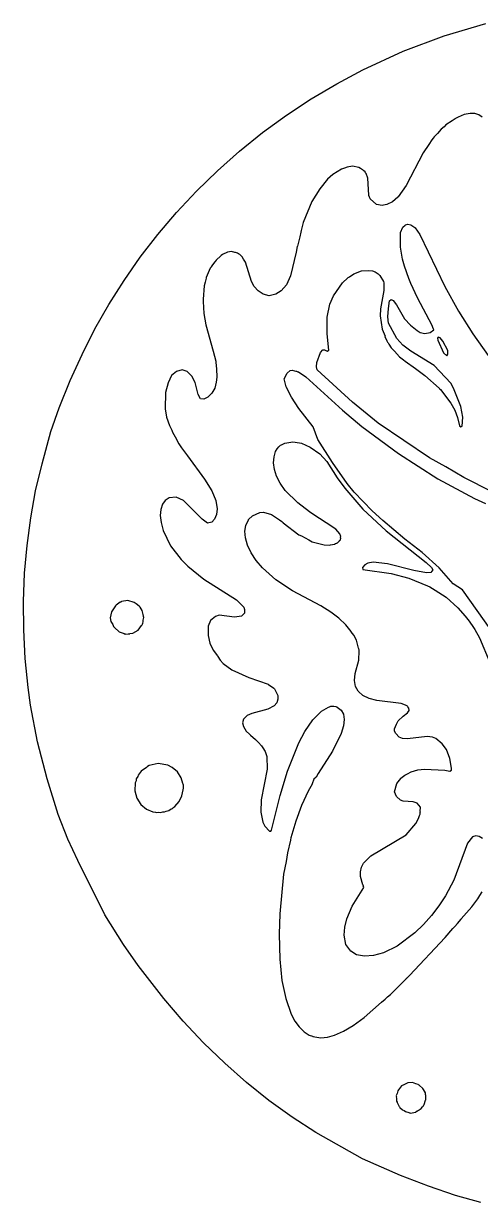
# Model space of a CAD drawing. Header units: millimetres. Extents: x 8 to 291, y 11 to 293.
# Drawn here: x 7.7 to 113.7, y 15 to 288.8 of the extents above; entities that cross this region are included whole.
import ezdxf

# ---------------------------------------------------------------- set-up
doc = ezdxf.new("R2010")
doc.units = ezdxf.units.MM
doc.layers.add('CUT', color=7, linetype='CONTINUOUS')

msp = doc.modelspace()

# ---------------------------------------------------------------- linework, layer by layer
at = {"layer": 'CUT'}
for points in [[(113.8076, 15.0334), (107.9596, 16.665), (101.6927, 18.7847), (95.2223, 21.2806), (86.3542, 25.1922), (75.573, 31.2433), (70.0469, 34.8244), (64.6613, 38.7026), (59.4303, 42.8881), (54.3981, 47.3373), (49.4921, 52.089), (44.7853, 57.1041), (40.2658, 62.3617), (34.2975, 70.0225), (30.8814, 74.8855), (26.6078, 81.8339), (20.2672, 94.422), (18.0199, 99.3484), (15.7719, 105.1392), (13.1576, 113.4137), (10.9754, 121.9886), (9.3446, 130.4796), (8.79, 134.6058), (8.1132, 141.3098), (7.7436, 147.9555), (7.7123, 154.5731), (7.9592, 161.1146), (8.5115, 167.5884), (9.3756, 173.9772), (10.5108, 180.2666), (11.9904, 186.4958), (14.0526, 194.0663), (15.9919, 199.5452), (18.5105, 205.8418), (21.2797, 211.935), (24.2634, 217.8417), (27.505, 223.5528), (31.0427, 229.0895), (34.7981, 234.4755), (38.8901, 239.7668), (43.2167, 244.8913), (47.8323, 249.8461), (52.7074, 254.5978), (57.8008, 259.1389), (63.1699, 263.4283), (68.7102, 267.4906), (74.4645, 271.275), (80.4024, 274.7819), (86.4678, 278.0139), (95.797, 282.3102), (105.3054, 285.8809), (114.9644, 288.7508)], [(114.1238, 266.992), (113.3553, 267.576), (112.4625, 267.8401), (111.3774, 267.8695), (109.9923, 267.6008), (108.5411, 267.0397), (107.9969, 266.69), (107.894, 266.6431), (107.2128, 266.1863), (105.7219, 265.2285), (105.3128, 264.8103), (104.6499, 264.2206), (103.7944, 263.2579), (103.0176, 262.4638), (102.7704, 262.1057), (102.49, 261.7903), (101.7565, 260.6371), (100.4273, 258.7119), (96.4978, 251.1601), (94.6668, 248.5482), (94.5834, 248.4478), (93.3039, 247.3642), (92.0328, 246.7455), (91.2697, 246.561), (90.9266, 246.4948), (89.6261, 246.7687), (88.1713, 248.0892), (87.8921, 248.6914), (87.8805, 248.7165), (87.88, 248.7174), (87.8153, 248.934), (87.6413, 252.8888), (87.229, 253.9575), (87.0945, 254.1039), (86.996, 254.3066), (86.6449, 254.5929), (86.532, 254.7158), (86.3724, 254.8152), (86.1774, 254.9742), (85.9017, 255.1084), (85.5405, 255.3334), (84.0673, 255.609), (82.8301, 255.4251), (82.2112, 255.1846), (81.9424, 255.1208), (81.7339, 254.9992), (81.5293, 254.9196), (79.4989, 253.6952), (78.2411, 252.5912), (76.4544, 250.3776), (74.623, 247.4747), (72.6138, 242.5358), (72.175, 240.7226), (72.0404, 240.2969), (71.8068, 239.2013), (71.298, 237.0989), (71.218, 236.9859), (70.9502, 235.6618), (69.6307, 230.2098), (68.7229, 228.0882), (67.5196, 226.7301), (66.2649, 225.9487), (64.7343, 225.567), (64.7279, 225.5658), (64.7253, 225.5654), (64.7226, 225.5649), (64.7099, 225.5626), (63.2822, 225.9416), (62.188, 226.6995), (61.2633, 227.6659), (60.6068, 228.8276), (59.1839, 233.3857), (58.7353, 234.0131), (58.4172, 234.6068), (57.8919, 235.1356), (57.6177, 235.2531), (57.3669, 235.4378), (56.894, 235.5631), (56.8071, 235.6003), (56.7294, 235.6067), (55.9366, 235.8167), (55.0033, 235.6867), (53.8514, 235.1269), (53.6001, 234.8864), (53.5182, 234.8455), (52.3727, 233.7885), (52.1828, 233.5304), (52.072, 233.4243), (51.57, 232.6976), (51.2632, 232.2806), (51.2343, 232.2114), (51.0469, 231.9401), (50.1261, 229.778), (50.1091, 229.7653), (50.0891, 229.6911), (50.0572, 229.6163), (49.8212, 228.6983), (49.5867, 227.8295), (49.4024, 224.7569), (49.4082, 224.6291), (49.3974, 224.4693), (49.4287, 224.1829), (49.556, 221.4077), (50.0476, 218.8267), (51.7452, 212.6644), (52.3198, 210.3502), (52.3261, 210.2792), (52.3316, 210.2158), (52.3475, 210.0334), (52.4729, 208.5992), (52.566, 206.6192), (52.4423, 205.4546), (52.0919, 204.0782), (51.3924, 202.9208), (50.457, 201.9895), (49.5786, 201.5098), (48.7779, 201.6217), (48.2583, 202.609), (47.5563, 205.3891), (46.7282, 206.9103), (45.6625, 207.9543), (44.4923, 208.3156), (43.2001, 208.0045), (42.076, 207.0244), (41.2355, 205.3681), (40.667, 203.0766), (40.5484, 199.3081), (40.9179, 197.3781), (41.5573, 195.4074), (42.0872, 194.3786), (42.2852, 193.863), (42.9167, 192.7682), (43.751, 191.1486), (44.2338, 190.4852), (44.3606, 190.2654), (45.7835, 188.3558), (49.7253, 182.9395), (51.3924, 180.2548), (52.3317, 178.0393), (52.6532, 176.0653), (52.491, 174.7954), (52.0572, 173.7149), (51.4246, 172.9635), (50.416, 172.7141), (49.1409, 173.7168), (44.8103, 177.9833), (43.1248, 178.767), (41.4637, 178.6146), (40.5345, 177.9912), (39.9401, 177.1392), (39.5643, 175.953), (39.4445, 174.5222), (39.6199, 172.8977), (40.1178, 171.0288), (41.8475, 167.5186), (44.2922, 164.35), (45.8475, 162.7927), (49.5663, 159.7807), (57.1388, 154.9679), (58.8181, 153.2348), (59.0145, 152.7088), (58.9487, 151.8628), (58.2831, 151.1823), (56.6619, 150.9272), (53.0834, 151.3622), (52.2739, 151.0596), (51.1065, 150.1747), (50.5907, 148.8375), (50.5619, 146.667), (50.961, 144.9161), (51.743, 143.2734), (52.7418, 141.9378), (52.7823, 141.7961), (53.3661, 140.905), (54.0728, 140.1676), (56.07, 138.7235), (59.9722, 136.8799), (64.4582, 135.3743), (64.5583, 135.3118), (65.7796, 134.4303), (65.9673, 134.2474), (66.75, 132.7241), (66.7554, 131.8484), (66.4727, 131.0141), (65.8676, 130.3466), (64.4234, 129.5495), (60.6722, 128.5443), (59.6124, 128.0773), (58.7471, 127.2438), (58.5561, 126.4269), (58.7524, 125.5346), (59.3884, 124.4826), (60.142, 123.7941), (60.4043, 123.5026), (61.5707, 122.489), (62.2718, 121.8485), (62.9445, 121.0511), (63.2684, 120.5923), (63.7573, 119.7606), (64.1705, 118.5521), (64.2642, 115.6657), (62.8564, 108.4792), (62.762, 105.6433), (63.2561, 103.3409), (63.7076, 102.4233), (64.762, 101.2103), (65.0638, 101.2061), (65.2909, 101.4553), (67.235, 109.5529), (68.9901, 115.1889), (71.6186, 121.7148), (72.9676, 124.3621), (74.8539, 127.1033), (76.8743, 129.1294), (78.5022, 130.0436), (78.7407, 130.1253), (78.8358, 130.1578), (78.9005, 130.18), (79.0338, 130.2256), (79.6828, 130.2982), (80.1709, 130.1702), (80.3404, 130.1142), (80.4474, 130.0789), (80.4901, 130.0648), (80.5116, 130.0577), (81.3934, 129.3655), (81.9547, 128.3763), (82.1506, 127.1325), (81.9564, 125.6605), (81.4509, 123.9375), (79.3945, 119.8252), (76.0632, 114.6101), (75.6012, 113.7956), (75.0588, 113.3436), (74.6593, 112.2375), (74.6688, 112.152), (73.7468, 110.5267), (72.2368, 107.1977), (70.8997, 103.5813), (69.7593, 99.6681), (69.6707, 99.2314), (69.6379, 99.1217), (68.9638, 96.1779), (68.6441, 94.1718), (68.0474, 91.2307), (67.1572, 82.063), (67.0339, 77.3238), (67.1877, 71.531), (67.6791, 66.5972), (68.5667, 62.3504), (69.8207, 58.7813), (70.691, 57.1033), (71.6673, 55.77), (72.7996, 54.6445), (73.9836, 53.897), (74.768, 53.6327), (74.8783, 53.5677), (75.0276, 53.5453), (75.3298, 53.4435), (76.6924, 53.2716), (78.2179, 53.3909), (79.873, 53.8417), (81.9251, 54.7619), (84.2077, 56.103), (86.7397, 57.9349), (90.7679, 61.5001), (91.6253, 62.2102), (92.1622, 62.7342), (92.8525, 63.3451), (96.5746, 67.0362), (96.6201, 67.0843), (96.7286, 67.1902), (97.2538, 67.7547), (105.5664, 76.5497), (107.3686, 78.6283), (107.776, 79.0663), (108.4169, 79.8355), (109.2787, 80.8012), (109.2909, 80.8453), (111.7593, 83.6922), (113.1166, 85.5126), (113.6111, 86.3179), (114.1648, 87.1314)], [(116.4524, 180.0437), (109.8712, 183.3648), (105.7318, 185.8654), (101.9162, 187.8979), (90.0268, 195.947), (84.049, 200.8147), (75.8775, 208.3335), (75.7108, 209.0303), (75.7778, 210.032), (76.6237, 212.3783), (77.1747, 212.9723), (77.5478, 213.0043), (78.1844, 212.6569), (78.5848, 212.9573), (78.1676, 216.7303), (78.1981, 220.6125), (78.8172, 223.6023), (79.6148, 225.5167), (81.7084, 228.5463), (81.7667, 228.6139), (81.7829, 228.6327), (81.7944, 228.646), (81.8134, 228.6681), (82.8718, 229.6257), (82.9551, 229.6888), (82.9725, 229.7019), (83.0613, 229.7692), (83.3411, 229.981), (84.3381, 230.6244), (86.1353, 231.3045), (87.6812, 231.4491), (88.7028, 231.3247), (89.3406, 231.1072), (89.9713, 230.6444), (90.3866, 230.2412), (91.2276, 228.8632), (91.3319, 228.5274), (91.3357, 226.7824), (90.5741, 222.5136), (90.4804, 220.892), (90.9103, 217.7803), (91.5997, 216.1503), (91.5626, 216.0542), (92.0445, 215.0988), (92.1312, 214.8938), (92.2076, 214.7753), (92.3032, 214.5857), (92.5231, 214.2863), (93.034, 213.4941), (93.3923, 213.1022), (93.5421, 212.8982), (93.7914, 212.6657), (94.9464, 211.4023), (95.9046, 210.6946), (96.2578, 210.3652), (98.6915, 208.6365), (100.8244, 207.0613), (104.1471, 204.0871), (104.2332, 203.9948), (104.2426, 203.9848), (104.2672, 203.9584), (104.4637, 203.7481), (106.8715, 200.6442), (107.7772, 198.9638), (108.4434, 197.287), (108.873, 195.3199), (109.1809, 195.13), (109.5342, 195.3058), (109.63, 197.3782), (109.1795, 199.806), (107.5225, 204.1311), (106.8642, 205.2296), (102.9999, 209.3967), (97.6036, 212.6508), (95.7361, 214.0762), (94.3254, 215.6204), (92.4332, 219.198), (92.2404, 220.6746), (92.3965, 222.6098), (92.6768, 224.3759), (93.0215, 224.7195), (93.5127, 224.481), (94.2778, 223.4681), (96.0992, 220.2323), (97.5187, 218.6951), (99.0322, 217.4774), (99.7956, 217.0396), (100.822, 216.7967), (102.0857, 217.0278), (102.8919, 217.6158), (102.7051, 218.1612), (102.7079, 218.1706), (102.6966, 218.1861), (102.5443, 218.6306), (99.1166, 225.0579), (97.6053, 228.3877), (97.1322, 229.5651), (96.1052, 232.4003), (95.6229, 234.062), (95.1589, 236.8305), (95.2259, 240.2269), (95.7574, 241.4757), (96.2397, 241.9613), (96.2524, 241.9726), (96.3357, 242.0078), (96.871, 242.2036), (97.5837, 242.0406), (98.5234, 241.44), (98.5826, 241.3606), (99.671, 239.811), (105.5141, 227.7038), (108.6434, 221.9676), (111.9482, 216.6738), (115.5018, 211.6491)], [(119.3804, 143.4553), (109.5812, 157.2452), (107.4032, 158.6563), (104.173, 162.4064), (100.251, 165.9575), (96.1849, 169.0446), (91.0762, 173.3536), (88.6424, 175.603), (84.4171, 179.9844), (82.8114, 181.9621), (79.4022, 186.8456), (76.0195, 192.1651), (74.9003, 195.104), (71.6053, 199.3407), (69.8735, 201.9989), (68.6817, 204.4174), (68.2129, 206.2694), (68.865, 207.5832), (69.5884, 208.1677), (70.0449, 208.2909), (70.5804, 208.1421), (70.8707, 208.0615), (71.0321, 208.0166), (71.3948, 207.9159), (71.5248, 207.8678), (73.1845, 206.7513), (81.7571, 198.9776), (86.2431, 195.1983), (94.7235, 188.8994), (103.8492, 183.0307), (112.3604, 178.4525), (114.9107, 177.3156)], [(114.1873, 99.5372), (113.4894, 100.0196), (112.704, 100.1647), (111.8761, 99.9552), (110.7274, 98.4519), (107.5798, 89.8274), (105.6636, 86.2073), (104.1213, 83.8612), (102.3577, 81.631), (100.5093, 79.5353), (98.5071, 77.6264), (94.385, 74.5319), (91.2131, 72.9617), (88.9289, 72.3647), (86.8059, 72.2066), (84.9976, 72.5599), (83.6623, 73.3793), (82.5006, 74.917), (82.1316, 77.1017), (82.2597, 78.9795), (82.6992, 80.9135), (83.967, 83.8497), (86.6636, 88.1483), (86.545, 88.5548), (86.5717, 88.6434), (86.4827, 88.7683), (85.9207, 90.6941), (85.8801, 91.7895), (86.1397, 92.8616), (86.6352, 93.8261), (88.3289, 95.4777), (96.4749, 100.3772), (98.7794, 103.0503), (99.3939, 104.1565), (99.5841, 104.8749), (99.7432, 105.1979), (99.7684, 105.6146), (99.7973, 105.7062), (99.7797, 105.8018), (99.8388, 106.7793), (99.0339, 107.741), (98.1643, 108.0672), (95.8141, 108.232), (95.2083, 108.4468), (94.241, 109.2646), (93.7764, 110.3818), (94.3611, 112.3167), (95.2442, 113.4793), (95.3077, 113.5352), (96.2102, 114.2123), (96.3058, 114.2731), (96.3445, 114.2977), (96.5462, 114.4259), (96.7985, 114.5864), (97.6643, 115.0283), (97.6813, 115.0332), (99.2096, 115.4637), (100.7459, 115.6481), (105.4838, 115.4272), (106.6607, 115.1818), (107.0041, 115.3877), (107.0466, 115.8444), (106.622, 118.1302), (105.9047, 120.2197), (104.8853, 121.533), (103.4284, 122.7211), (102.5976, 123.0936), (101.3903, 123.1814), (96.8138, 122.6612), (95.6302, 122.7208), (94.8896, 123.0896), (94.1124, 123.8991), (93.8212, 124.4825), (93.8094, 124.9837), (94.2306, 126.1043), (94.6608, 126.8204), (95.7764, 127.9558), (96.8277, 128.7467), (97.2023, 129.2403), (97.1554, 129.8127), (96.8652, 130.1292), (96.8333, 130.175), (96.8171, 130.1816), (96.7049, 130.3039), (95.3508, 130.9047), (89.6735, 131.5695), (87.8894, 132.0349), (86.4709, 132.7383), (85.4672, 133.6501), (85.3851, 133.7627), (84.783, 134.8533), (84.5282, 136.2327), (84.6543, 137.8379), (85.4871, 140.9106), (85.5302, 141.8538), (85.6032, 142.1492), (85.5732, 142.7956), (85.5968, 143.3117), (85.5399, 143.513), (85.5371, 143.5727), (85.4689, 143.7645), (84.9527, 145.591), (84.3539, 146.7658), (83.7692, 147.5056), (83.758, 147.5247), (83.7228, 147.5643), (82.4894, 149.1251), (80.8575, 150.6966), (79.0202, 152.1049), (76.6994, 153.5395), (70.1558, 157.0419), (66.242, 159.5998), (63.1863, 162.3461), (61.7246, 164.0819), (60.5453, 165.8996), (59.7153, 167.6537), (59.2136, 169.3187), (59.0873, 170.9016), (59.2952, 172.242), (59.2957, 172.2437), (59.2969, 172.2479), (59.2976, 172.2504), (59.3379, 172.3902), (59.8771, 173.5289), (59.905, 173.5765), (60.865, 174.4803), (62.5449, 175.2166), (63.4293, 175.2773), (65.2191, 174.7257), (67.0863, 173.5171), (67.6142, 173.1263), (67.919, 172.9005), (67.9553, 172.8736), (67.9718, 172.8615), (71.5886, 170.0696), (72.1797, 169.7713), (72.1798, 169.7712), (72.1805, 169.7709), (73.9411, 168.8821), (73.9219, 168.8659), (74.69, 168.405), (76.8429, 167.9), (77.4507, 167.7298), (78.7334, 167.6652), (78.9594, 167.7251), (79.8521, 167.8827), (80.0926, 168.0255), (80.4188, 168.1119), (80.4883, 168.1773), (80.5842, 168.2019), (81.0397, 168.6316), (81.0624, 168.7169), (81.2347, 168.8789), (81.2545, 169.1004), (81.348, 169.2077), (81.2991, 169.5999), (81.3069, 169.6864), (81.1128, 170.2588), (80.1592, 171.3667), (79.316, 171.9226), (79.2235, 172.0018), (75.0836, 174.7127), (74.1047, 175.358), (71.3651, 177.4595), (68.4581, 180.3623), (67.277, 182.0243), (66.4465, 183.6262), (65.9437, 185.1984), (65.7546, 186.7711), (65.8465, 188.1746), (66.1696, 189.378), (66.5343, 189.9747), (66.9512, 190.4991), (67.3437, 190.8495), (67.5396, 190.9712), (68.375, 191.3164), (70.1729, 191.6589), (71.7626, 191.399), (72.1994, 191.3016), (74.1939, 190.394), (76.4911, 188.8389), (78.1116, 187.0938), (80.4799, 183.3128), (82.2682, 180.8457), (86.4788, 175.9944), (91.855, 170.9866), (101.1336, 163.6432), (102.4015, 162.4372), (102.6758, 161.8953), (102.204, 161.2795), (101.2239, 161.2557), (98.2831, 161.7764), (92.1727, 163.2812), (88.8229, 163.6763), (87.5945, 163.4895), (86.9326, 163.112), (86.3419, 162.4696), (86.4376, 162.0089), (93.0336, 161.0539), (97.1589, 159.9537), (101.4982, 158.1975), (101.9746, 157.955), (103.242, 157.2255), (105.7543, 155.5307), (108.5196, 153.0726), (110.2309, 151.1391), (111.1387, 150.0184), (111.6152, 149.3011), (111.6513, 149.2468), (111.7981, 149.0259), (112.4411, 148.0581), (113.5057, 146.0882), (115.9173, 140.3606)]]:
    msp.add_lwpolyline(points, dxfattribs=at)
for points in [[(106.1844, 211.9748), (106.1537, 212.8351), (105.0475, 215.0474), (104.4023, 215.7848), (103.9721, 215.9077), (103.7878, 215.7234), (103.88, 215.2318), (105.2012, 212.3128), (105.9386, 211.6368)], [(35.3175, 149.2841), (35.3733, 149.5607), (35.4712, 149.8196), (35.5029, 150.2029), (35.6377, 150.8712), (35.5781, 151.1125), (35.581, 151.1466), (35.4648, 151.5713), (35.2497, 152.4423), (34.7401, 153.2121), (34.7353, 153.2161), (34.5612, 153.4801), (33.805, 153.9837), (33.3843, 154.3309), (31.9248, 154.7921), (30.4645, 154.5341), (30.2879, 154.4127), (30.1599, 154.3995), (29.2251, 153.7349), (29.1577, 153.636), (29.0582, 153.5677), (28.0918, 152.1613), (27.833, 150.771), (27.9903, 149.9305), (28.4053, 149.1935), (28.5455, 148.7492), (28.7584, 148.5664), (28.791, 148.5086), (29.9163, 147.4857), (31.0522, 147.1122), (31.309, 147.014), (31.3441, 147.0163), (31.4438, 146.9835), (31.9551, 147.0461), (32.2177, 147.037), (32.3249, 147.0807), (32.37, 147.0836), (32.4046, 147.1012), (33.0539, 147.1808), (34.3281, 147.9166), (35.083, 148.9599), (35.2143, 149.14), (35.2154, 149.143)], [(42.0035, 106.4281), (42.2446, 106.5345), (42.3907, 106.6719), (42.8242, 106.9448), (43.8426, 108.1025), (44.4726, 109.4034), (44.7643, 110.8111), (44.7624, 110.86), (44.8577, 111.2249), (44.7915, 111.9276), (44.7121, 112.1474), (44.7071, 112.2751), (44.2793, 113.636), (43.419, 114.999), (42.2277, 116.0456), (41.183, 116.5863), (38.9614, 116.9714), (36.831, 116.4686), (36.4877, 116.2265), (36.3814, 116.184), (36.2066, 116.0282), (35.0289, 115.1977), (34.3126, 114.21), (34.2038, 113.9296), (33.8696, 113.3911), (33.8094, 112.913), (33.6245, 112.4364), (33.5162, 110.6361), (33.9828, 108.9347), (34.9515, 107.4507), (36.2266, 106.3784), (37.7455, 105.7114), (38.3321, 105.6647), (38.5913, 105.5633), (38.959, 105.6149), (39.5151, 105.5707), (40.031, 105.7046), (40.4411, 105.7385), (40.8401, 105.9146), (41.4316, 106.0681)], [(100.2775, 37.2376), (100.5227, 37.4673), (100.6013, 37.6762), (100.6578, 37.7527), (101.0338, 38.756), (101.0379, 38.8375), (101.0584, 38.8919), (101.0512, 39.072), (101.0552, 39.0824), (101.0553, 39.177), (101.0816, 39.693), (101.0559, 39.8031), (101.0561, 39.9332), (101.014, 40.0096), (100.996, 40.4608), (100.5077, 41.2631), (100.3728, 41.5087), (99.5632, 42.2578), (99.3956, 42.3219), (99.2622, 42.441), (98.7686, 42.5619), (97.988, 42.8607), (96.8805, 42.7923), (95.9618, 42.3282), (95.4091, 42.0754), (94.9654, 41.4934), (94.721, 41.2112), (94.6947, 41.1383), (94.5757, 40.9822), (94.3891, 40.2928), (94.2237, 39.8351), (94.2298, 39.7042), (94.1985, 39.5883), (94.2529, 39.2126), (94.2856, 38.5161), (94.3837, 38.3102), (94.3911, 38.2593), (94.5057, 38.0542), (94.8647, 37.3008), (94.9757, 37.213), (95.0701, 37.0439), (95.6522, 36.5258), (96.0709, 36.3467), (96.372, 36.1085), (97.1033, 35.9052), (97.3162, 35.8142), (97.3898, 35.8256), (97.5347, 35.7853), (98.641, 35.9885), (99.0989, 36.2813), (99.1045, 36.2839), (99.2124, 36.3095), (99.2843, 36.3668), (99.4088, 36.4242), (99.4699, 36.4814), (99.6135, 36.5422), (99.7643, 36.7069), (99.9942, 36.8539)]]:
    msp.add_lwpolyline(points, close=True, dxfattribs=at)

doc.saveas('drawing.dxf')
